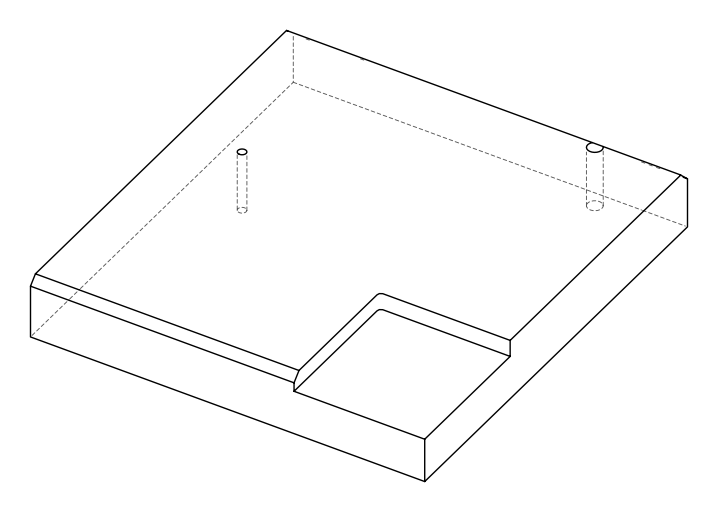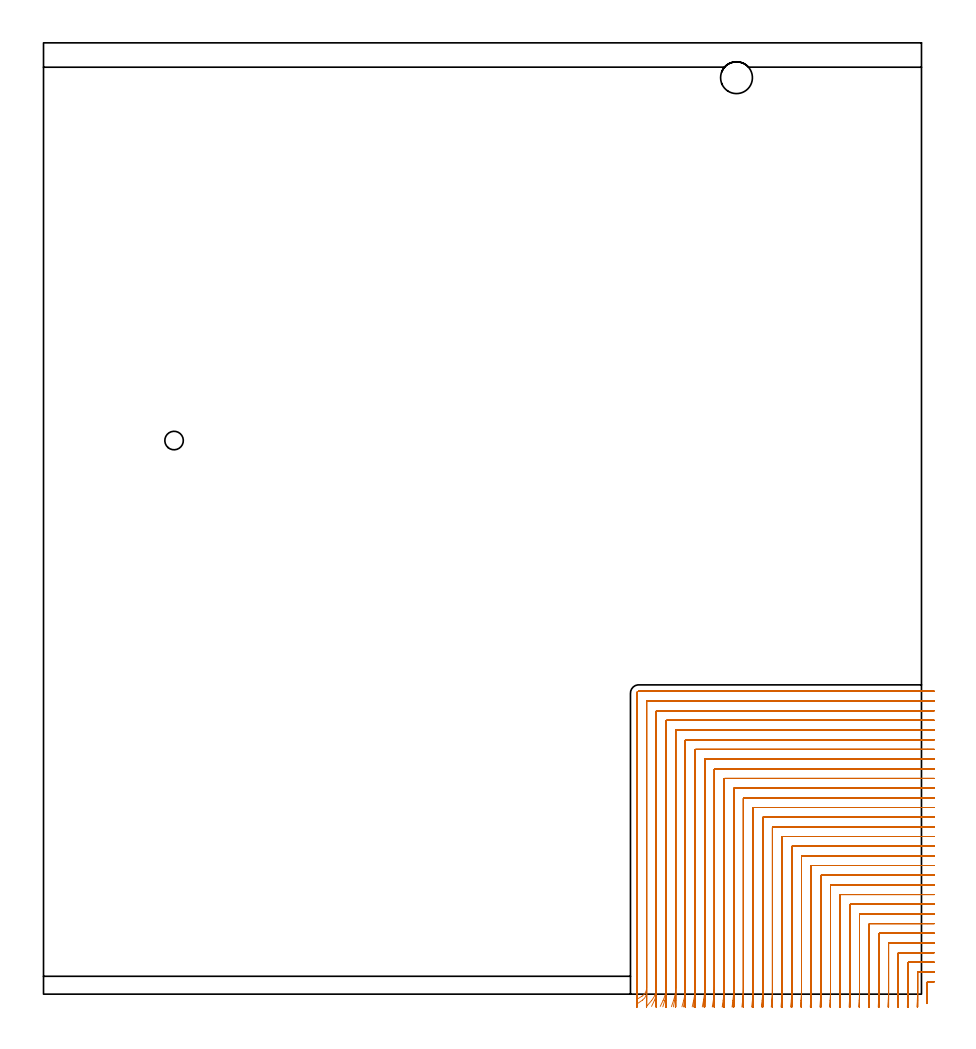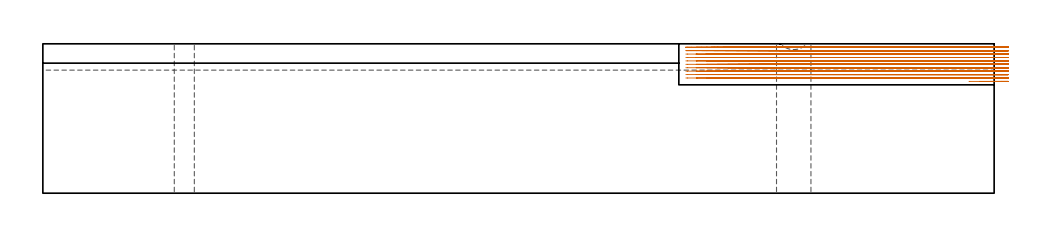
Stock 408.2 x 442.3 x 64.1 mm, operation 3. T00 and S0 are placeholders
(PLAN: 8 operations, 5 tool changes, 142.5 min)
(1 AREA_MILL | FG_CHAMFER_SURFACE | UGT0205_001 | 6.78 min | 9578 mm3)
(2 AREA_MILL_1 | FG_CHAMFER_SURFACE_1 | UGT0205_001 | 13.37 min | 26065 mm3)
(3 MILL_CORNER_NOTCH_RECTANGULAR | CORNER_NOTCH_RECTANGULAR | UGT0201_014 | Follow Part, ap 1.5, ae 75% | 121.43 min | 342188 mm3)
(4 SPOT_DRILL | STEP1HOLE | NXT0321_9005460120000 | 0.03 min | 10 mm3)
(5 SPOT_DRILL_1 | STEP1HOLE_1 | NXT0321_9005460120000 | 0.03 min | 3 mm3)
(6 DRILL_THROUGH_HOLE_INTO_CENTER | STEP1HOLE | UGT0301_202 | 0.28 min | 3687 mm3)
(7 DRILL_THROUGH_HOLE_INTO_CENTER_1 | STEP1HOLE_1 | NXT0301_065 | 0.28 min | 4411 mm3)
(8 DRILL_TO_ENLARGE_THROUGH_HOLE | STEP1HOLE_1 | UGT0301_279 | 0.29 min | 6564 mm3)
(TOOL UGT0205_001 | Chamfer Mill 20 x 3 x 45 deg. | D20 FL50 Z2)
(TOOL UGT0201_014 | End mill 6 mm | D6 FL24 Z4)
(TOOL NXT0321_9005460120000 | NC Spot Drill, 142deg, 12mm, Carbide, Uncoated | D12 PA142 FL30 Z2)
(TOOL UGT0301_202 | Twist Drill 8.6 mm | D8.6 PA118 FL80 Z2)
(TOOL NXT0301_065 | Carbide Drill 9.4mm [860.1-0940-075A1-MM 2214] | D9.4 PA140 FL98 Z2)
(TOOL UGT0301_279 | Twist Drill 14.8 mm | D14.8 PA118 FL114 Z2)
(OP 3 MILL_CORNER_NOTCH_RECTANGULAR, part 1 of 2)
G17 G21 G94 G90
T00 M6
G54
G17 G0 G90 X414.2 Y5.799 S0 M3
G43 Z74.1 H0
Z62.633
G94 G1 X411.2 Y5.8 F250.
G3 X410.9 Y5.508 R0.3 F500.
G1 Y2.89
G2 X410.83 Y-1.442 R135.
G1 X410.734 Y-4.441 F250.
G0 Z74.1
X414.2 Y10.3
Z62.633
G1 X411.2
X406.692 F500.
G3 X406.4 Y10.008 R0.3
G1 Y2.89
G2 X406.267 Y-3. R130.5
G1 X406.132 Y-5.997 F250.
G0 Z74.1
X414.2 Y14.8
Z62.633
G1 X411.2
X402.192 F500.
G3 X401.9 Y14.508 R0.3
G1 Y2.89
G2 X401.762 Y-3. R126.
G1 X401.622 Y-5.997 F250.
G0 Z74.1
X414.2 Y19.3
Z62.633
G1 X411.2
X397.693 F500.
G3 X397.4 Y19.007 R0.3
G1 Y2.89
G2 X397.257 Y-3. R121.5
G1 X397.112 Y-5.996 F250.
G0 Z74.1
X414.2 Y23.8
Z62.633
G1 X411.2
X393.193 F500.
G3 X392.9 Y23.507 R0.3
G1 Y2.89
G2 X392.752 Y-3. R117.
G1 X392.601 Y-5.996 F250.
G0 Z74.1
X414.2 Y28.3
Z62.633
G1 X411.2
X388.693 F500.
G3 X388.4 Y28.007 R0.3
G1 Y2.89
G2 X388.246 Y-3. R112.5
G1 X388.089 Y-5.996 F250.
G0 Z74.1
X414.2 Y32.8
Z62.633
G1 X411.2
X384.193 F500.
G3 X383.9 Y32.507 R0.3
G1 Y2.89
G2 X383.739 Y-3. R108.
G1 X383.576 Y-5.996 F250.
G0 Z74.1
X414.2 Y37.3
Z62.633
G1 X411.2
X379.693 F500.
G3 X379.4 Y37.007 R0.3
G1 Y2.89
G2 X379.232 Y-3. R103.5
G1 X379.062 Y-5.995 F250.
G0 Z74.1
X414.2 Y41.8
Z62.633
G1 X411.2
X375.194 F500.
G3 X374.9 Y41.506 R0.3
G1 Y2.89
G2 X374.725 Y-3. R99.
G1 X374.546 Y-5.995 F250.
G0 Z74.1
X414.2 Y46.3
Z62.633
G1 X411.2
X370.694 F500.
G3 X370.4 Y46.006 R0.3
G1 Y2.89
G2 X370.216 Y-3. R94.5
G1 X370.029 Y-5.994 F250.
G0 Z74.1
X414.2 Y50.8
Z62.633
G1 X411.2
X366.194 F500.
G3 X365.9 Y50.506 R0.3
G1 Y2.89
G2 X365.707 Y-3. R90.
G1 X365.511 Y-5.994 F250.
G0 Z74.1
X414.2 Y55.3
Z62.633
G1 X411.2
X361.694 F500.
G3 X361.4 Y55.006 R0.3
G1 Y2.89
G2 X361.197 Y-3. R85.5
G1 X360.99 Y-5.993 F250.
G0 Z74.1
X414.2 Y59.8
Z62.633
G1 X411.2
X357.194 F500.
G3 X356.9 Y59.506 R0.3
G1 Y2.89
G2 X356.686 Y-3. R81.
G1 X356.467 Y-5.992 F250.
G0 Z74.1
X414.2 Y64.3
Z62.633
G1 X411.2
X352.695 F500.
G3 X352.4 Y64.006 R0.3
G1 Y2.89
G2 X352.173 Y-3. R76.5
G1 X351.942 Y-5.991 F250.
G0 Z74.1
X414.2 Y68.8
Z62.633
G1 X411.2
X348.195 F500.
G3 X347.9 Y68.505 R0.3
G1 Y2.89
G2 X347.659 Y-3. R72.
G1 X347.413 Y-5.99 F250.
G0 Z74.1
X414.2 Y73.3
Z62.633
G1 X411.2
X343.695 F500.
G3 X343.4 Y73.005 R0.3
G1 Y2.89
G2 X343.143 Y-3. R67.5
G1 X342.881 Y-5.989 F250.
G0 Z74.1
X414.2 Y77.8
Z62.633
G1 X411.2
X339.195 F500.
G3 X338.9 Y77.505 R0.3
G1 Y2.89
G2 X338.624 Y-3. R63.
G1 X338.344 Y-5.987 F250.
G0 Z74.1
X414.2 Y82.3
Z62.633
G1 X411.2
X334.695 F500.
G3 X334.4 Y82.005 R0.3
G1 Y2.89
G2 X334.103 Y-3. R58.5
G1 X333.801 Y-5.985 F250.
G0 Z74.1
X414.2 Y86.8
Z62.633
G1 X411.2
X330.195 F500.
G3 X329.9 Y86.505 R0.3
G1 Y2.89
G2 X329.578 Y-3. R54.
G1 X329.251 Y-5.982 F250.
G0 Z74.1
X414.2 Y91.3
Z62.633
G1 X411.2
X325.696 F500.
G3 X325.4 Y91.004 R0.3
G1 Y2.89
G2 X325.048 Y-3. R49.5
G1 X324.691 Y-5.979 F250.
G0 Z74.1
X414.2 Y95.8
Z62.633
G1 X411.2
X321.196 F500.
G3 X320.9 Y95.504 R0.3
G1 Y2.89
G2 X320.513 Y-3. R45.
G1 X320.12 Y-5.974 F250.
G0 Z74.1
X414.2 Y100.3
Z62.633
G1 X411.2
X316.696 F500.
G3 X316.4 Y100.004 R0.3
G1 Y2.89
G2 X315.969 Y-3. R40.5
G1 X315.533 Y-5.968 F250.
G0 Z74.1
X414.2 Y104.8
Z62.633
G1 X411.2
X312.196 F500.
G3 X311.9 Y104.504 R0.3
G1 Y2.89
G2 X311.415 Y-3. R36.
G1 X310.924 Y-5.96 F250.
G0 Z74.1
X414.2 Y109.3
Z62.633
G1 X411.2
X307.696 F500.
G3 X307.4 Y109.004 R0.3
G1 Y2.89
G2 X306.844 Y-3. R31.5
G1 X306.283 Y-5.947 F250.
G0 Z74.1
X414.2 Y113.8
Z62.633
G1 X411.2
X303.196 F500.
G3 X302.9 Y113.504 R0.3
G1 Y2.89
G2 X302.25 Y-3. R27.
G1 X301.595 Y-5.928 F250.
G0 Z74.1
X414.2 Y118.3
Z62.633
G1 X411.2
X298.697 F500.
G3 X298.4 Y118.003 R0.3
G1 Y2.89
G2 X297.615 Y-3. R22.5
G1 X296.83 Y-5.895 F250.
G0 Z74.1
X414.2 Y122.8
Z62.633
G1 X411.2
X294.197 F500.
G3 X293.9 Y122.503 R0.3
G1 Y2.89
G2 X292.909 Y-3. R18.
G1 X291.927 Y-5.835 F250.
G0 Z74.1
X414.2 Y127.3
Z62.633
G1 X411.2
X289.697 F500.
G3 X289.4 Y127.003 R0.3
G1 Y2.89
G2 X288.047 Y-3. R13.5
G1 X286.738 Y-5.699 F250.
G0 Z74.1
X414.2 Y131.8
Z62.633
G1 X411.2
X285.197 F500.
G3 X284.9 Y131.503 R0.3
G1 Y2.89
G2 X282.705 Y-3. R9.
G1 X280.742 Y-5.268 F250.
G0 Z74.1
X414.2 Y136.3
Z62.633
G1 X411.2
X280.697 F500.
G3 X280.4 Y136.003 R0.3
G1 Y2.89
G2 X278.262 Y-0.94 R4.5
G1 X275.709 Y-2.515 F250.
G0 Z74.1
X414.2 Y140.8
Z62.633
G1 X411.2
X276.7 F500.
G3 X275.9 Y140. R0.8
G1 Y2.89
Y-0.11 F250.
G0 Z74.1
X414.2 Y5.799
Z61.167
G1 X411.2 Y5.8
G3 X410.9 Y5.508 R0.3 F500.
G1 Y0.912
G2 X410.881 Y-1.346 R135.
G1 X410.831 Y-4.346 F250.
G0 Z74.1
X414.2 Y10.3
Z61.167
G1 X411.2
X406.692 F500.
G3 X406.4 Y10.008 R0.3
G1 Y0.912
G2 X406.341 Y-3. R130.5
G1 X406.251 Y-5.999 F250.
G0 Z74.1
X414.2 Y14.8
Z61.167
G1 X411.2
X402.192 F500.
G3 X401.9 Y14.508 R0.3
G1 Y0.912
G2 X401.839 Y-3. R126.
G1 X401.746 Y-5.999 F250.
G0 Z74.1
X414.2 Y19.3
Z61.167
G1 X411.2
X397.693 F500.
G3 X397.4 Y19.007 R0.3
G1 Y0.912
G2 X397.337 Y-3. R121.5
G1 X397.24 Y-5.998 F250.
G0 Z74.1
X414.2 Y23.8
Z61.167
G1 X411.2
X393.193 F500.
G3 X392.9 Y23.507 R0.3
G1 Y0.912
G2 X392.835 Y-3. R117.
G1 X392.734 Y-5.998 F250.
G0 Z74.1
X414.2 Y28.3
Z61.167
G1 X411.2
X388.693 F500.
G3 X388.4 Y28.007 R0.3
G1 Y0.912
G2 X388.332 Y-3. R112.5
G1 X388.228 Y-5.998 F250.
G0 Z74.1
X414.2 Y32.8
Z61.167
G1 X411.2
X384.193 F500.
G3 X383.9 Y32.507 R0.3
G1 Y0.912
G2 X383.829 Y-3. R108.
G1 X383.72 Y-5.998 F250.
G0 Z74.1
X414.2 Y37.3
Z61.167
G1 X411.2
X379.693 F500.
G3 X379.4 Y37.007 R0.3
G1 Y0.912
G2 X379.326 Y-3. R103.5
G1 X379.213 Y-5.998 F250.
G0 Z74.1
X414.2 Y41.8
Z61.167
G1 X411.2
X375.193 F500.
G3 X374.9 Y41.507 R0.3
G1 Y0.912
G2 X374.823 Y-3. R99.
G1 X374.704 Y-5.998 F250.
G0 Z74.1
X414.2 Y46.3
Z61.167
G1 X411.2
X370.694 F500.
G3 X370.4 Y46.006 R0.3
G1 Y0.912
G2 X370.319 Y-3. R94.5
G1 X370.195 Y-5.997 F250.
G0 Z74.1
X414.2 Y50.8
Z61.167
G1 X411.2
X366.194 F500.
G3 X365.9 Y50.506 R0.3
G1 Y0.912
G2 X365.815 Y-3. R90.
G1 X365.685 Y-5.997 F250.
G0 Z74.1
X414.2 Y55.3
Z61.167
G1 X411.2
X361.694 F500.
G3 X361.4 Y55.006 R0.3
G1 Y0.912
G2 X361.31 Y-3. R85.5
G1 X361.173 Y-5.997 F250.
G0 Z74.1
X414.2 Y59.8
Z61.167
G1 X411.2
X357.194 F500.
G3 X356.9 Y59.506 R0.3
G1 Y0.912
G2 X356.805 Y-3. R81.
G1 X356.661 Y-5.996 F250.
G0 Z74.1
X414.2 Y64.3
Z61.167
G1 X411.2
X352.694 F500.
G3 X352.4 Y64.006 R0.3
G1 Y0.912
G2 X352.3 Y-3. R76.5
G1 X352.146 Y-5.996 F250.
G0 Z74.1
X414.2 Y68.8
Z61.167
G1 X411.2
X348.195 F500.
G3 X347.9 Y68.505 R0.3
G1 Y0.912
G2 X347.794 Y-3. R72.
G1 X347.631 Y-5.996 F250.
G0 Z74.1
X414.2 Y73.3
Z61.167
G1 X411.2
X343.695 F500.
G3 X343.4 Y73.005 R0.3
G1 Y0.912
G2 X343.287 Y-3. R67.5
G1 X343.113 Y-5.995 F250.
G0 Z74.1
X414.2 Y77.8
Z61.167
G1 X411.2
X339.195 F500.
G3 X338.9 Y77.505 R0.3
G1 Y0.912
G2 X338.778 Y-3. R63.
G1 X338.592 Y-5.994 F250.
G0 Z74.1
X414.2 Y82.3
Z61.167
G1 X411.2
X334.695 F500.
G3 X334.4 Y82.005 R0.3
G1 Y0.912
G2 X334.269 Y-3. R58.5
G1 X334.068 Y-5.993 F250.
G0 Z74.1
X414.2 Y86.8
Z61.167
G1 X411.2
X330.195 F500.
G3 X329.9 Y86.505 R0.3
G1 Y0.912
G2 X329.758 Y-3. R54.
G1 X329.541 Y-5.992 F250.
G0 Z74.1
X414.2 Y91.3
Z61.167
G1 X411.2
X325.696 F500.
G3 X325.4 Y91.004 R0.3
G1 Y0.912
G2 X325.245 Y-3. R49.5
G1 X325.008 Y-5.991 F250.
G0 Z74.1
X414.2 Y95.8
Z61.167
G1 X411.2
X321.196 F500.
G3 X320.9 Y95.504 R0.3
G1 Y0.912
G2 X320.73 Y-3. R45.
G1 X320.469 Y-5.989 F250.
G0 Z74.1
X414.2 Y100.3
Z61.167
G1 X411.2
X316.696 F500.
G3 X316.4 Y100.004 R0.3
G1 Y0.912
G2 X316.211 Y-3. R40.5
G1 X315.921 Y-5.986 F250.
G0 Z74.1
X414.2 Y104.8
Z61.167
G1 X411.2
X312.196 F500.
G3 X311.9 Y104.504 R0.3
G1 Y0.912
G2 X311.687 Y-3. R36.
G1 X311.361 Y-5.982 F250.
G0 Z74.1
X414.2 Y109.3
Z61.167
G1 X411.2
X307.696 F500.
G3 X307.4 Y109.004 R0.3
G1 Y0.912
G2 X307.156 Y-3. R31.5
G1 X306.784 Y-5.977 F250.
G0 Z74.1
X414.2 Y113.8
Z61.167
G1 X411.2
X303.196 F500.
G3 X302.9 Y113.504 R0.3
G1 Y0.912
G2 X302.615 Y-3. R27.
G1 X302.18 Y-5.968 F250.
G0 Z74.1
X414.2 Y118.3
Z61.167
G1 X411.2
X298.697 F500.
G3 X298.4 Y118.003 R0.3
G1 Y0.912
G2 X298.057 Y-3. R22.5
G1 X297.536 Y-5.954 F250.
G0 Z74.1
X414.2 Y122.8
Z61.167
G1 X411.2
X294.197 F500.
G3 X293.9 Y122.503 R0.3
G1 Y0.912
G2 X293.47 Y-3. R18.
G1 X292.818 Y-5.928 F250.
G0 Z74.1
X414.2 Y127.3
Z61.167
G1 X411.2
X289.697 F500.
G3 X289.4 Y127.003 R0.3
G1 Y0.912
G2 X288.821 Y-3. R13.5
G1 X287.951 Y-5.871 F250.
G0 Z74.1
X414.2 Y131.8
Z61.167
G1 X411.2
X285.197 F500.
G3 X284.9 Y131.503 R0.3
G1 Y0.912
G2 X284.005 Y-3. R9.
G1 X282.701 Y-5.702 F250.
G0 Z74.1
X414.2 Y136.3
Z61.167
G1 X411.2
X280.697 F500.
G3 X280.4 Y136.003 R0.3
G1 Y0.912
G2 X278.473 Y-2.78 R4.5
G1 X276.011 Y-4.495 F250.
G0 Z74.1
X414.2 Y140.8
Z61.167
G1 X411.2
X276.7 F500.
G3 X275.9 Y140. R0.8
G1 Y0.912
Y-2.088 F250.
G0 Z74.1
X414.2 Y5.799
Z59.7
G1 X411.2 Y5.8
G3 X410.9 Y5.508 R0.3 F500.
G1 Y-1.308
Y-4.308 F250.
G0 Z74.1
X414.2 Y10.3
Z59.7
G1 X411.2
X406.692 F500.
G3 X406.4 Y10.008 R0.3
G1 Y-2.065
G2 X406.397 Y-3. R130.5
G1 X406.375 Y-6. F250.
G0 Z74.1
X414.2 Y14.8
Z59.7
G1 X411.2
X402.192 F500.
G3 X401.9 Y14.508 R0.3
G1 Y-2.065
G2 X401.897 Y-3. R126.
G1 X401.874 Y-6. F250.
G0 Z74.1
X414.2 Y19.3
Z59.7
G1 X411.2
X397.693 F500.
G3 X397.4 Y19.007 R0.3
G1 Y-2.065
G2 X397.396 Y-3. R121.5
G1 X397.373 Y-6. F250.
G0 Z74.1
X414.2 Y23.8
Z59.7
G1 X411.2
X393.193 F500.
G3 X392.9 Y23.507 R0.3
G1 Y-2.065
G2 X392.896 Y-3. R117.
G1 X392.872 Y-6. F250.
G0 Z74.1
X414.2 Y28.3
Z59.7
G1 X411.2
X388.693 F500.
G3 X388.4 Y28.007 R0.3
G1 Y-2.065
G2 X388.396 Y-3. R112.5
G1 X388.371 Y-6. F250.
G0 Z74.1
X414.2 Y32.8
Z59.7
G1 X411.2
X384.193 F500.
G3 X383.9 Y32.507 R0.3
G1 Y-2.065
G2 X383.896 Y-3. R108.
G1 X383.87 Y-6. F250.
G0 Z74.1
X414.2 Y37.3
Z59.7
G1 X411.2
X379.693 F500.
G3 X379.4 Y37.007 R0.3
G1 Y-2.065
G2 X379.396 Y-3. R103.5
G1 X379.369 Y-6. F250.
G0 Z74.1
X414.2 Y41.8
Z59.7
G1 X411.2
X375.193 F500.
G3 X374.9 Y41.507 R0.3
G1 Y-2.065
G2 X374.896 Y-3. R99.
G1 X374.867 Y-6. F250.
G0 Z74.1
X414.2 Y46.3
Z59.7
G1 X411.2
X370.694 F500.
G3 X370.4 Y46.006 R0.3
G1 Y-2.065
G2 X370.395 Y-3. R94.5
G1 X370.366 Y-6. F250.
G0 Z74.1
X414.2 Y50.8
Z59.7
G1 X411.2
X366.194 F500.
G3 X365.9 Y50.506 R0.3
G1 Y-2.065
G2 X365.895 Y-3. R90.
G1 X365.864 Y-6. F250.
G0 Z74.1
X414.2 Y55.3
Z59.7
G1 X411.2
X361.694 F500.
G3 X361.4 Y55.006 R0.3
G1 Y-2.065
G2 X361.395 Y-3. R85.5
G1 X361.362 Y-6. F250.
G0 Z74.1
X414.2 Y59.8
Z59.7
G1 X411.2
X357.194 F500.
G3 X356.9 Y59.506 R0.3
G1 Y-2.065
G2 X356.895 Y-3. R81.
G1 X356.86 Y-6. F250.
G0 Z74.1
X414.2 Y64.3
Z59.7
G1 X411.2
X352.694 F500.
G3 X352.4 Y64.006 R0.3
G1 Y-2.065
G2 X352.394 Y-3. R76.5
G1 X352.358 Y-6. F250.
G0 Z74.1
X414.2 Y68.8
Z59.7
G1 X411.2
X348.195 F500.
G3 X347.9 Y68.505 R0.3
G1 Y-2.065
G2 X347.894 Y-3. R72.
G1 X347.855 Y-6. F250.
G0 Z74.1
X414.2 Y73.3
Z59.7
G1 X411.2
X343.695 F500.
G3 X343.4 Y73.005 R0.3
G1 Y-2.065
G2 X343.394 Y-3. R67.5
G1 X343.352 Y-6. F250.
G0 Z74.1
X414.2 Y77.8
Z59.7
G1 X411.2
X339.195 F500.
G3 X338.9 Y77.505 R0.3
G1 Y-2.065
G2 X338.893 Y-3. R63.
G1 X338.849 Y-6. F250.
G0 Z74.1
X414.2 Y82.3
Z59.7
G1 X411.2
X334.695 F500.
G3 X334.4 Y82.005 R0.3
G1 Y-2.065
G2 X334.393 Y-3. R58.5
G1 X334.345 Y-6. F250.
G0 Z74.1
X414.2 Y86.8
Z59.7
G1 X411.2
X330.195 F500.
G3 X329.9 Y86.505 R0.3
G1 Y-2.065
G2 X329.892 Y-3. R54.
G1 X329.84 Y-6. F250.
G0 Z74.1
X414.2 Y91.3
Z59.7
G1 X411.2
X325.696 F500.
G3 X325.4 Y91.004 R0.3
G1 Y-2.065
G2 X325.391 Y-3. R49.5
G1 X325.334 Y-5.999 F250.
G0 Z74.1
X414.2 Y95.8
Z59.7
G1 X411.2
X321.196 F500.
G3 X320.9 Y95.504 R0.3
G1 Y-2.065
G2 X320.89 Y-3. R45.
G1 X320.828 Y-5.999 F250.
G0 Z74.1
X414.2 Y100.3
Z59.7
G1 X411.2
X316.696 F500.
G3 X316.4 Y100.004 R0.3
G1 Y-2.065
G2 X316.389 Y-3. R40.5
G1 X316.32 Y-5.999 F250.
G0 Z74.1
X414.2 Y104.8
Z59.7
G1 X411.2
X312.196 F500.
G3 X311.9 Y104.504 R0.3
G1 Y-2.065
G2 X311.888 Y-3. R36.
G1 X311.81 Y-5.999 F250.
G0 Z74.1
X414.2 Y109.3
Z59.7
G1 X411.2
X307.696 F500.
G3 X307.4 Y109.004 R0.3
G1 Y-2.065
G2 X307.386 Y-3. R31.5
G1 X307.297 Y-5.999 F250.
G0 Z74.1
X414.2 Y113.8
Z59.7
G1 X411.2
X303.196 F500.
G3 X302.9 Y113.504 R0.3
G1 Y-2.065
G2 X302.884 Y-3. R27.
G1 X302.78 Y-5.998 F250.
G0 Z74.1
X414.2 Y118.3
Z59.7
G1 X411.2
X298.697 F500.
G3 X298.4 Y118.003 R0.3
G1 Y-2.065
G2 X298.381 Y-3. R22.5
G1 X298.256 Y-5.997 F250.
G0 Z74.1
X414.2 Y122.8
Z59.7
G1 X411.2
X294.197 F500.
G3 X293.9 Y122.503 R0.3
G1 Y-2.065
G2 X293.876 Y-3. R18.
G1 X293.72 Y-5.996 F250.
G0 Z74.1
X414.2 Y127.3
Z59.7
G1 X411.2
X289.697 F500.
G3 X289.4 Y127.003 R0.3
G1 Y-2.065
G2 X289.368 Y-3. R13.5
G1 X289.16 Y-5.993 F250.
G0 Z74.1
X414.2 Y131.8
Z59.7
G1 X411.2
X285.197 F500.
G3 X284.9 Y131.503 R0.3
G1 Y-2.065
G2 X284.851 Y-3. R9.
G1 X284.539 Y-5.984 F250.
G0 Z74.1
X414.2 Y136.3
Z59.7
G1 X411.2
X280.697 F500.
G3 X280.4 Y136.003 R0.3
G1 Y-2.065
G2 X280.302 Y-3. R4.5
G1 Y-6. F250.
G0 Z74.1
X414.2 Y140.8
Z59.7
G1 X411.2
X276.7 F500.
G3 X275.9 Y140. R0.8
G1 Y-2.065
Y-5.065 F250.
G0 Z74.1
X414.2 Y5.799
Z58.233
G1 X411.2 Y5.8
G3 X410.9 Y5.508 R0.3 F500.
G1 Y-1.308
Y-4.308 F250.
G0 Z74.1
X414.2 Y10.3
Z58.233
G1 X411.2
X406.692 F500.
G3 X406.4 Y10.008 R0.3
G1 Y-2.926
Y-3.
X406.398 Y-6. F250.
G0 Z74.1
X414.2 Y14.8
Z58.233
G1 X411.2
X402.192 F500.
G3 X401.9 Y14.508 R0.3
G1 Y-2.926
Y-3.
X401.898 Y-6. F250.
G0 Z74.1
X414.2 Y19.3
Z58.233
G1 X411.2
X397.692 F500.
G3 X397.4 Y19.008 R0.3
G1 Y-2.926
Y-3.
X397.398 Y-6. F250.
G0 Z74.1
X414.2 Y23.8
Z58.233
G1 X411.2
X393.193 F500.
G3 X392.9 Y23.507 R0.3
G1 Y-2.926
Y-3.
X392.898 Y-6. F250.
G0 Z74.1
X414.2 Y28.3
Z58.233
G1 X411.2
X388.693 F500.
G3 X388.4 Y28.007 R0.3
G1 Y-2.926
Y-3.
X388.398 Y-6. F250.
G0 Z74.1
X414.2 Y32.8
Z58.233
G1 X411.2
X384.193 F500.
G3 X383.9 Y32.507 R0.3
G1 Y-2.926
Y-3.
X383.898 Y-6. F250.
G0 Z74.1
X414.2 Y37.3
Z58.233
G1 X411.2
X379.693 F500.
G3 X379.4 Y37.007 R0.3
G1 Y-2.926
Y-3.
X379.398 Y-6. F250.
G0 Z74.1
X414.2 Y41.8
Z58.233
G1 X411.2
X375.193 F500.
G3 X374.9 Y41.507 R0.3
G1 Y-2.926
Y-3.
X374.898 Y-6. F250.
G0 Z74.1
X414.2 Y46.3
Z58.233
G1 X411.2
X370.694 F500.
G3 X370.4 Y46.006 R0.3
G1 Y-2.926
Y-3.
X370.398 Y-6. F250.
G0 Z74.1
X414.2 Y50.8
Z58.233
G1 X411.2
X366.194 F500.
G3 X365.9 Y50.506 R0.3
G1 Y-2.926
Y-3.
X365.898 Y-6. F250.
G0 Z74.1
X414.2 Y55.3
Z58.233
G1 X411.2
X361.694 F500.
G3 X361.4 Y55.006 R0.3
G1 Y-2.926
Y-3.
X361.397 Y-6. F250.
G0 Z74.1
X414.2 Y59.8
Z58.233
G1 X411.2
X357.194 F500.
G3 X356.9 Y59.506 R0.3
G1 Y-2.926
Y-3.
X356.897 Y-6. F250.
G0 Z74.1
X414.2 Y64.3
Z58.233
G1 X411.2
X352.694 F500.
G3 X352.4 Y64.006 R0.3
G1 Y-2.926
Y-3.
X352.397 Y-6. F250.
G0 Z74.1
X414.2 Y68.8
Z58.233
G1 X411.2
X348.195 F500.
G3 X347.9 Y68.505 R0.3
G1 Y-2.926
Y-3.
X347.897 Y-6. F250.
G0 Z74.1
X414.2 Y73.3
Z58.233
G1 X411.2
X343.695 F500.
G3 X343.4 Y73.005 R0.3
G1 Y-2.926
Y-3.
X343.397 Y-6. F250.
G0 Z74.1
X414.2 Y77.8
Z58.233
G1 X411.2
X339.195 F500.
G3 X338.9 Y77.505 R0.3
G1 Y-2.926
Y-3.
X338.896 Y-6. F250.
G0 Z74.1
X414.2 Y82.3
Z58.233
G1 X411.2
X334.695 F500.
G3 X334.4 Y82.005 R0.3
G1 Y-2.926
Y-3.
X334.396 Y-6. F250.
G0 Z74.1
X414.2 Y86.8
Z58.233
G1 X411.2
X330.195 F500.
G3 X329.9 Y86.505 R0.3
G1 Y-2.926
Y-3.
X329.896 Y-6. F250.
G0 Z74.1
X414.2 Y91.3
Z58.233
G1 X411.2
X325.696 F500.
G3 X325.4 Y91.004 R0.3
G1 Y-2.926
Y-3.
X325.395 Y-6. F250.
G0 Z74.1
X414.2 Y95.8
Z58.233
G1 X411.2
X321.196 F500.
G3 X320.9 Y95.504 R0.3
G1 Y-2.926
Y-3.
X320.895 Y-6. F250.
G0 Z74.1
X414.2 Y100.3
Z58.233
G1 X411.2
X316.696 F500.
G3 X316.4 Y100.004 R0.3
G1 Y-2.926
Y-3.
X316.394 Y-6. F250.
G0 Z74.1
X414.2 Y104.8
Z58.233
G1 X411.2
X312.196 F500.
G3 X311.9 Y104.504 R0.3
G1 Y-2.926
Y-3.
X311.894 Y-6. F250.
G0 Z74.1
X414.2 Y109.3
Z58.233
G1 X411.2
X307.696 F500.
G3 X307.4 Y109.004 R0.3
G1 Y-2.926
Y-3.
X307.393 Y-6. F250.
G0 Z74.1
X414.2 Y113.8
Z58.233
G1 X411.2
X303.196 F500.
G3 X302.9 Y113.504 R0.3
G1 Y-2.926
Y-3.
X302.892 Y-6. F250.
G0 Z74.1
X414.2 Y118.3
Z58.233
G1 X411.2
X298.697 F500.
G3 X298.4 Y118.003 R0.3
G1 Y-2.926
Y-3.
X298.39 Y-6. F250.
G0 Z74.1
X414.2 Y122.8
Z58.233
G1 X411.2
X294.197 F500.
G3 X293.9 Y122.503 R0.3
G1 Y-2.926
Y-3.
X293.888 Y-6. F250.
G0 Z74.1
X414.2 Y127.3
Z58.233
G1 X411.2
X289.697 F500.
G3 X289.4 Y127.003 R0.3
G1 Y-2.926
Y-3.
X289.383 Y-6. F250.
G0 Z74.1
X414.2 Y131.8
Z58.233
G1 X411.2
X285.197 F500.
G3 X284.9 Y131.503 R0.3
G1 Y-2.926
Y-3.
X284.875 Y-6. F250.
G0 Z74.1
X414.2 Y136.3
Z58.233
G1 X411.2
X280.697 F500.
G3 X280.4 Y136.003 R0.3
G1 Y-2.926
X280.399 Y-3.
X280.35 Y-6. F250.
G0 Z74.1
X414.2 Y140.8
Z58.233
G1 X411.2
X276.7 F500.
G3 X275.9 Y140. R0.8
G1 Y-2.926
Y-5.926 F250.
G0 Z74.1
X414.2 Y5.799
Z56.767
G1 X411.2 Y5.8
G3 X410.9 Y5.508 R0.3 F500.
G1 Y-1.308
Y-4.308 F250.
G0 Z74.1
X414.2 Y10.3
Z56.767
G1 X411.2
X406.692 F500.
G3 X406.4 Y10.008 R0.3
G1 Y-3.
Y-6. F250.
G0 Z74.1
X414.2 Y14.8
Z56.767
G1 X411.2
X402.192 F500.
G3 X401.9 Y14.508 R0.3
G1 Y-3.
Y-6. F250.
G0 Z74.1
X414.2 Y19.3
Z56.767
G1 X411.2
X397.692 F500.
G3 X397.4 Y19.008 R0.3
G1 Y-3.
Y-6. F250.
G0 Z74.1
X414.2 Y23.8
Z56.767
G1 X411.2
X393.193 F500.
G3 X392.9 Y23.507 R0.3
G1 Y-3.
Y-6. F250.
G0 Z74.1
X414.2 Y28.3
Z56.767
G1 X411.2
X388.693 F500.
G3 X388.4 Y28.007 R0.3
G1 Y-3.
Y-6. F250.
G0 Z74.1
X414.2 Y32.8
Z56.767
G1 X411.2
X384.193 F500.
G3 X383.9 Y32.507 R0.3
G1 Y-3.
Y-6. F250.
G0 Z74.1
X414.2 Y37.3
Z56.767
G1 X411.2
X379.693 F500.
G3 X379.4 Y37.007 R0.3
G1 Y-3.
Y-6. F250.
G0 Z74.1
X414.2 Y41.8
Z56.767
G1 X411.2
X375.193 F500.
G3 X374.9 Y41.507 R0.3
G1 Y-3.
Y-6. F250.
G0 Z74.1
X414.2 Y46.3
Z56.767
G1 X411.2
X370.694 F500.
G3 X370.4 Y46.006 R0.3
G1 Y-3.
Y-6. F250.
G0 Z74.1
X414.2 Y50.8
Z56.767
G1 X411.2
X366.194 F500.
G3 X365.9 Y50.506 R0.3
G1 Y-3.
Y-6. F250.
G0 Z74.1
X414.2 Y55.3
Z56.767
G1 X411.2
X361.694 F500.
G3 X361.4 Y55.006 R0.3
G1 Y-3.
Y-6. F250.
G0 Z74.1
X414.2 Y59.8
Z56.767
G1 X411.2
X357.194 F500.
G3 X356.9 Y59.506 R0.3
G1 Y-3.
Y-6. F250.
G0 Z74.1
X414.2 Y64.3
Z56.767
G1 X411.2
X352.694 F500.
G3 X352.4 Y64.006 R0.3
G1 Y-3.
Y-6. F250.
G0 Z74.1
X414.2 Y68.8
Z56.767
G1 X411.2
X348.195 F500.
G3 X347.9 Y68.505 R0.3
G1 Y-3.
Y-6. F250.
G0 Z74.1
X414.2 Y73.3
Z56.767
G1 X411.2
X343.695 F500.
G3 X343.4 Y73.005 R0.3
G1 Y-3.
Y-6. F250.
G0 Z74.1
X414.2 Y77.8
Z56.767
G1 X411.2
X339.195 F500.
G3 X338.9 Y77.505 R0.3
G1 Y-3.
Y-6. F250.
G0 Z74.1
X414.2 Y82.3
Z56.767
G1 X411.2
X334.695 F500.
G3 X334.4 Y82.005 R0.3
G1 Y-3.
Y-6. F250.
G0 Z74.1
X414.2 Y86.8
Z56.767
G1 X411.2
X330.195 F500.
G3 X329.9 Y86.505 R0.3
G1 Y-3.
Y-6. F250.
G0 Z74.1
X414.2 Y91.3
Z56.767
G1 X411.2
X325.696 F500.
G3 X325.4 Y91.004 R0.3
G1 Y-3.
Y-6. F250.
G0 Z74.1
X414.2 Y95.8
Z56.767
G1 X411.2
X321.196 F500.
G3 X320.9 Y95.504 R0.3
G1 Y-3.
Y-6. F250.
G0 Z74.1
X414.2 Y100.3
Z56.767
G1 X411.2
X316.696 F500.
G3 X316.4 Y100.004 R0.3
G1 Y-3.
Y-6. F250.
G0 Z74.1
X414.2 Y104.8
Z56.767
G1 X411.2
X312.196 F500.
G3 X311.9 Y104.504 R0.3
G1 Y-3.
Y-6. F250.
G0 Z74.1
X414.2 Y109.3
Z56.767
G1 X411.2
X307.696 F500.
G3 X307.4 Y109.004 R0.3
G1 Y-3.
Y-6. F250.
G0 Z74.1
X414.2 Y113.8
Z56.767
G1 X411.2
X303.196 F500.
G3 X302.9 Y113.504 R0.3
G1 Y-3.
Y-6. F250.
G0 Z74.1
X414.2 Y118.3
Z56.767
G1 X411.2
X298.697 F500.
G3 X298.4 Y118.003 R0.3
G1 Y-3.
Y-6. F250.
G0 Z74.1
X414.2 Y122.8
Z56.767
G1 X411.2
X294.197 F500.
G3 X293.9 Y122.503 R0.3
G1 Y-3.
Y-6. F250.
G0 Z74.1
X414.2 Y127.3
Z56.767
G1 X411.2
X289.697 F500.
G3 X289.4 Y127.003 R0.3
G1 Y-3.
Y-6. F250.
G0 Z74.1
X414.2 Y131.8
Z56.767
G1 X411.2
X285.197 F500.
G3 X284.9 Y131.503 R0.3
G1 Y-3.
Y-6. F250.
G0 Z74.1
X414.2 Y136.3
Z56.767
G1 X411.2
X280.697 F500.
G3 X280.4 Y136.003 R0.3
G1 Y-3.
Y-6. F250.
G0 Z74.1
X414.2 Y140.8
Z56.767
G1 X411.2
X276.7 F500.
G3 X275.9 Y140. R0.8
G1 Y-3.
Y-6. F250.
G0 Z74.1
X414.2 Y5.799
Z55.3
G1 X411.2 Y5.8
G3 X410.9 Y5.508 R0.3 F500.
G1 Y-1.308
Y-4.308 F250.
G0 Z74.1
X414.2 Y10.3
Z55.3
G1 X411.2
X406.692 F500.
G3 X406.4 Y10.008 R0.3
G1 Y-3.
Y-6. F250.
G0 Z74.1
X414.2 Y14.8
Z55.3
G1 X411.2
X402.192 F500.
G3 X401.9 Y14.508 R0.3
G1 Y-3.
Y-6. F250.
G0 Z74.1
X414.2 Y19.3
Z55.3
G1 X411.2
X397.692 F500.
G3 X397.4 Y19.008 R0.3
G1 Y-3.
Y-6. F250.
G0 Z74.1
X414.2 Y23.8
Z55.3
G1 X411.2
X393.193 F500.
G3 X392.9 Y23.507 R0.3
G1 Y-3.
Y-6. F250.
G0 Z74.1
X414.2 Y28.3
Z55.3
G1 X411.2
X388.693 F500.
G3 X388.4 Y28.007 R0.3
G1 Y-3.
Y-6. F250.
G0 Z74.1
X414.2 Y32.8
Z55.3
G1 X411.2
X384.193 F500.
G3 X383.9 Y32.507 R0.3
G1 Y-3.
Y-6. F250.
G0 Z74.1
X414.2 Y37.3
Z55.3
G1 X411.2
X379.693 F500.
G3 X379.4 Y37.007 R0.3
G1 Y-3.
Y-6. F250.
G0 Z74.1
X414.2 Y41.8
Z55.3
G1 X411.2
X375.193 F500.
G3 X374.9 Y41.507 R0.3
G1 Y-3.
Y-6. F250.
G0 Z74.1
X414.2 Y46.3
Z55.3
G1 X411.2
X370.694 F500.
G3 X370.4 Y46.006 R0.3
G1 Y-3.
Y-6. F250.
G0 Z74.1
X414.2 Y50.8
Z55.3
G1 X411.2
X366.194 F500.
G3 X365.9 Y50.506 R0.3
G1 Y-3.
Y-6. F250.
G0 Z74.1
X414.2 Y55.3
Z55.3
G1 X411.2
X361.694 F500.
G3 X361.4 Y55.006 R0.3
G1 Y-3.
Y-6. F250.
G0 Z74.1
X414.2 Y59.8
Z55.3
G1 X411.2
X357.194 F500.
G3 X356.9 Y59.506 R0.3
G1 Y-3.
Y-6. F250.
G0 Z74.1
X414.2 Y64.3
Z55.3
G1 X411.2
X352.694 F500.
G3 X352.4 Y64.006 R0.3
G1 Y-3.
Y-6. F250.
G0 Z74.1
X414.2 Y68.8
Z55.3
G1 X411.2
X348.195 F500.
G3 X347.9 Y68.505 R0.3
G1 Y-3.
Y-6. F250.
G0 Z74.1
X414.2 Y73.3
Z55.3
G1 X411.2
X343.695 F500.
G3 X343.4 Y73.005 R0.3
G1 Y-3.
Y-6. F250.
G0 Z74.1
X414.2 Y77.8
Z55.3
G1 X411.2
X339.195 F500.
G3 X338.9 Y77.505 R0.3
G1 Y-3.
Y-6. F250.
G0 Z74.1
X414.2 Y82.3
Z55.3
G1 X411.2
X334.695 F500.
G3 X334.4 Y82.005 R0.3
G1 Y-3.
Y-6. F250.
G0 Z74.1
X414.2 Y86.8
Z55.3
G1 X411.2
X330.195 F500.
G3 X329.9 Y86.505 R0.3
G1 Y-3.
Y-6. F250.
G0 Z74.1
X414.2 Y91.3
Z55.3
G1 X411.2
X325.696 F500.
G3 X325.4 Y91.004 R0.3
G1 Y-3.
Y-6. F250.
G0 Z74.1
X414.2 Y95.8
Z55.3
G1 X411.2
X321.196 F500.
G3 X320.9 Y95.504 R0.3
G1 Y-3.
Y-6. F250.
G0 Z74.1
X414.2 Y100.3
Z55.3
G1 X411.2
X316.696 F500.
G3 X316.4 Y100.004 R0.3
G1 Y-3.
Y-6. F250.
G0 Z74.1
X414.2 Y104.8
Z55.3
G1 X411.2
X312.196 F500.
G3 X311.9 Y104.504 R0.3
G1 Y-3.
Y-6. F250.
G0 Z74.1
X414.2 Y109.3
Z55.3
G1 X411.2
X307.696 F500.
G3 X307.4 Y109.004 R0.3
G1 Y-3.
Y-6. F250.
G0 Z74.1
X414.2 Y113.8
Z55.3
G1 X411.2
X303.196 F500.
G3 X302.9 Y113.504 R0.3
G1 Y-3.
Y-6. F250.
G0 Z74.1
X414.2 Y118.3
Z55.3
G1 X411.2
X298.697 F500.
G3 X298.4 Y118.003 R0.3
G1 Y-3.
Y-6. F250.
G0 Z74.1
X414.2 Y122.8
Z55.3
G1 X411.2
X294.197 F500.
G3 X293.9 Y122.503 R0.3
G1 Y-3.
Y-6. F250.
G0 Z74.1
X414.2 Y127.3
Z55.3
G1 X411.2
X289.697 F500.
G3 X289.4 Y127.003 R0.3
G1 Y-3.
Y-6. F250.
G0 Z74.1
X414.2 Y131.8
Z55.3
G1 X411.2
X285.197 F500.
G3 X284.9 Y131.503 R0.3
G1 Y-3.
Y-6. F250.
G0 Z74.1
X414.2 Y136.3
Z55.3
G1 X411.2
X280.697 F500.
G3 X280.4 Y136.003 R0.3
G1 Y-3.
Y-6. F250.
G0 Z74.1
X414.2 Y140.8
Z55.3
G1 X411.2
X276.7 F500.
G3 X275.9 Y140. R0.8
G1 Y-3.
Y-6. F250.
G0 Z74.1
X414.2 Y5.799
Z53.833
G1 X411.2 Y5.8
G3 X410.9 Y5.508 R0.3 F500.
G1 Y-1.308
Y-4.308 F250.
G0 Z74.1
X414.2 Y10.3
Z53.833
G1 X411.2
X406.692 F500.
G3 X406.4 Y10.008 R0.3
G1 Y-3.
Y-6. F250.
G0 Z74.1
X414.2 Y14.8
Z53.833
G1 X411.2
X402.192 F500.
G3 X401.9 Y14.508 R0.3
G1 Y-3.
Y-6. F250.
G0 Z74.1
X414.2 Y19.3
Z53.833
G1 X411.2
X397.692 F500.
G3 X397.4 Y19.008 R0.3
G1 Y-3.
Y-6. F250.
G0 Z74.1
X414.2 Y23.8
Z53.833
G1 X411.2
X393.193 F500.
G3 X392.9 Y23.507 R0.3
G1 Y-3.
Y-6. F250.
G0 Z74.1
X414.2 Y28.3
Z53.833
G1 X411.2
X388.693 F500.
G3 X388.4 Y28.007 R0.3
G1 Y-3.
Y-6. F250.
G0 Z74.1
X414.2 Y32.8
Z53.833
G1 X411.2
X384.193 F500.
G3 X383.9 Y32.507 R0.3
G1 Y-3.
Y-6. F250.
G0 Z74.1
X414.2 Y37.3
Z53.833
G1 X411.2
X379.693 F500.
G3 X379.4 Y37.007 R0.3
G1 Y-3.
Y-6. F250.
G0 Z74.1
X414.2 Y41.8
Z53.833
G1 X411.2
X375.193 F500.
G3 X374.9 Y41.507 R0.3
G1 Y-3.
Y-6. F250.
G0 Z74.1
X414.2 Y46.3
Z53.833
G1 X411.2
X370.694 F500.
G3 X370.4 Y46.006 R0.3
G1 Y-3.
Y-6. F250.
G0 Z74.1
X414.2 Y50.8
Z53.833
G1 X411.2
X366.194 F500.
G3 X365.9 Y50.506 R0.3
G1 Y-3.
Y-6. F250.
G0 Z74.1
X414.2 Y55.3
Z53.833
G1 X411.2
X361.694 F500.
G3 X361.4 Y55.006 R0.3
G1 Y-3.
Y-6. F250.
G0 Z74.1
X414.2 Y59.8
Z53.833
G1 X411.2
X357.194 F500.
G3 X356.9 Y59.506 R0.3
G1 Y-3.
Y-6. F250.
G0 Z74.1
X414.2 Y64.3
Z53.833
G1 X411.2
X352.694 F500.
G3 X352.4 Y64.006 R0.3
G1 Y-3.
Y-6. F250.
G0 Z74.1
X414.2 Y68.8
Z53.833
G1 X411.2
X348.195 F500.
G3 X347.9 Y68.505 R0.3
G1 Y-3.
Y-6. F250.
G0 Z74.1
X414.2 Y73.3
Z53.833
G1 X411.2
X343.695 F500.
G3 X343.4 Y73.005 R0.3
G1 Y-3.
Y-6. F250.
G0 Z74.1
X414.2 Y77.8
Z53.833
G1 X411.2
X339.195 F500.
G3 X338.9 Y77.505 R0.3
G1 Y-3.
Y-6. F250.
G0 Z74.1
X414.2 Y82.3
Z53.833
G1 X411.2
X334.695 F500.
G3 X334.4 Y82.005 R0.3
G1 Y-3.
Y-6. F250.
G0 Z74.1
X414.2 Y86.8
Z53.833
G1 X411.2
X330.195 F500.
G3 X329.9 Y86.505 R0.3
G1 Y-3.
Y-6. F250.
G0 Z74.1
X414.2 Y91.3
Z53.833
G1 X411.2
X325.696 F500.
G3 X325.4 Y91.004 R0.3
G1 Y-3.
Y-6. F250.
G0 Z74.1
X414.2 Y95.8
Z53.833
G1 X411.2
X321.196 F500.
G3 X320.9 Y95.504 R0.3
G1 Y-3.
Y-6. F250.
G0 Z74.1
X414.2 Y100.3
Z53.833
G1 X411.2
X316.696 F500.
G3 X316.4 Y100.004 R0.3
G1 Y-3.
Y-6. F250.
G0 Z74.1
X414.2 Y104.8
Z53.833
G1 X411.2
X312.196 F500.
G3 X311.9 Y104.504 R0.3
G1 Y-3.
Y-6. F250.
G0 Z74.1
X414.2 Y109.3
Z53.833
G1 X411.2
X307.696 F500.
G3 X307.4 Y109.004 R0.3
G1 Y-3.
Y-6. F250.
G0 Z74.1
X414.2 Y113.8
Z53.833
G1 X411.2
X303.196 F500.
G3 X302.9 Y113.504 R0.3
G1 Y-3.
Y-6. F250.
G0 Z74.1
X414.2 Y118.3
Z53.833
G1 X411.2
X298.697 F500.
G3 X298.4 Y118.003 R0.3
G1 Y-3.
Y-6. F250.
G0 Z74.1
X414.2 Y122.8
Z53.833
G1 X411.2
X294.197 F500.
G3 X293.9 Y122.503 R0.3
G1 Y-3.
Y-6. F250.
G0 Z74.1
X414.2 Y127.3
Z53.833
G1 X411.2
X289.697 F500.
G3 X289.4 Y127.003 R0.3
G1 Y-3.
Y-6. F250.
G0 Z74.1
X414.2 Y131.8
Z53.833
G1 X411.2
X285.197 F500.
G3 X284.9 Y131.503 R0.3
G1 Y-3.
Y-6. F250.
G0 Z74.1
X414.2 Y136.3
Z53.833
G1 X411.2
X280.697 F500.
G3 X280.4 Y136.003 R0.3
G1 Y-3.
Y-6. F250.
G0 Z74.1
X414.2 Y140.8
Z53.833
G1 X411.2
X276.7 F500.
G3 X275.9 Y140. R0.8
G1 Y-3.
Y-6. F250.
G0 Z74.1
X414.2 Y5.799
Z52.367
G1 X411.2 Y5.8
G3 X410.9 Y5.508 R0.3 F500.
G1 Y-1.308
Y-4.308 F250.
G0 Z74.1
X414.2 Y10.3
Z52.367
G1 X411.2
X406.692 F500.
G3 X406.4 Y10.008 R0.3
G1 Y-3.
Y-6. F250.
G0 Z74.1
X414.2 Y14.8
Z52.367
G1 X411.2
X402.192 F500.
G3 X401.9 Y14.508 R0.3
G1 Y-3.
Y-6. F250.
G0 Z74.1
X414.2 Y19.3
Z52.367
G1 X411.2
X397.692 F500.
G3 X397.4 Y19.008 R0.3
G1 Y-3.
Y-6. F250.
G0 Z74.1
X414.2 Y23.8
Z52.367
G1 X411.2
X393.193 F500.
G3 X392.9 Y23.507 R0.3
G1 Y-3.
Y-6. F250.
G0 Z74.1
X414.2 Y28.3
Z52.367
G1 X411.2
X388.693 F500.
G3 X388.4 Y28.007 R0.3
G1 Y-3.
Y-6. F250.
G0 Z74.1
X414.2 Y32.8
Z52.367
G1 X411.2
X384.193 F500.
G3 X383.9 Y32.507 R0.3
G1 Y-3.
Y-6. F250.
G0 Z74.1
X414.2 Y37.3
Z52.367
G1 X411.2
X379.693 F500.
G3 X379.4 Y37.007 R0.3
G1 Y-3.
Y-6. F250.
G0 Z74.1
X414.2 Y41.8
Z52.367
G1 X411.2
X375.193 F500.
G3 X374.9 Y41.507 R0.3
G1 Y-3.
Y-6. F250.
G0 Z74.1
X414.2 Y46.3
Z52.367
G1 X411.2
X370.694 F500.
G3 X370.4 Y46.006 R0.3
G1 Y-3.
Y-6. F250.
G0 Z74.1
X414.2 Y50.8
Z52.367
G1 X411.2
X366.194 F500.
G3 X365.9 Y50.506 R0.3
G1 Y-3.
Y-6. F250.
G0 Z74.1
X414.2 Y55.3
Z52.367
G1 X411.2
X361.694 F500.
G3 X361.4 Y55.006 R0.3
G1 Y-3.
Y-6. F250.
G0 Z74.1
X414.2 Y59.8
Z52.367
G1 X411.2
X357.194 F500.
G3 X356.9 Y59.506 R0.3
G1 Y-3.
Y-6. F250.
G0 Z74.1
X414.2 Y64.3
Z52.367
G1 X411.2
X352.694 F500.
G3 X352.4 Y64.006 R0.3
G1 Y-3.
Y-6. F250.
G0 Z74.1
X414.2 Y68.8
Z52.367
G1 X411.2
X348.195 F500.
G3 X347.9 Y68.505 R0.3
G1 Y-3.
Y-6. F250.
G0 Z74.1
X414.2 Y73.3
Z52.367
G1 X411.2
X343.695 F500.
G3 X343.4 Y73.005 R0.3
G1 Y-3.
Y-6. F250.
G0 Z74.1
X414.2 Y77.8
Z52.367
G1 X411.2
X339.195 F500.
G3 X338.9 Y77.505 R0.3
G1 Y-3.
Y-6. F250.
G0 Z74.1
X414.2 Y82.3
Z52.367
G1 X411.2
X334.695 F500.
G3 X334.4 Y82.005 R0.3
G1 Y-3.
Y-6. F250.
G0 Z74.1
X414.2 Y86.8
Z52.367
G1 X411.2
X330.195 F500.
G3 X329.9 Y86.505 R0.3
G1 Y-3.
Y-6. F250.
G0 Z74.1
X414.2 Y91.3
Z52.367
G1 X411.2
X325.696 F500.
G3 X325.4 Y91.004 R0.3
G1 Y-3.
Y-6. F250.
G0 Z74.1
X414.2 Y95.8
Z52.367
G1 X411.2
X321.196 F500.
G3 X320.9 Y95.504 R0.3
G1 Y-3.
Y-6. F250.
G0 Z74.1
X414.2 Y100.3
Z52.367
G1 X411.2
X316.696 F500.
G3 X316.4 Y100.004 R0.3
G1 Y-3.
Y-6. F250.
G0 Z74.1
X414.2 Y104.8
Z52.367
G1 X411.2
X312.196 F500.
G3 X311.9 Y104.504 R0.3
G1 Y-3.
Y-6. F250.
G0 Z74.1
X414.2 Y109.3
Z52.367
G1 X411.2
X307.696 F500.
G3 X307.4 Y109.004 R0.3
G1 Y-3.
Y-6. F250.
G0 Z74.1
X414.2 Y113.8
Z52.367
G1 X411.2
X303.196 F500.
G3 X302.9 Y113.504 R0.3
G1 Y-3.
Y-6. F250.
G0 Z74.1
X414.2 Y118.3
Z52.367
G1 X411.2
X298.697 F500.
G3 X298.4 Y118.003 R0.3
G1 Y-3.
Y-6. F250.
G0 Z74.1
X414.2 Y122.8
Z52.367
G1 X411.2
X294.197 F500.
G3 X293.9 Y122.503 R0.3
G1 Y-3.
Y-6. F250.
G0 Z74.1
X414.2 Y127.3
Z52.367
G1 X411.2
X289.697 F500.
G3 X289.4 Y127.003 R0.3
G1 Y-3.
Y-6. F250.
G0 Z74.1
X414.2 Y131.8
Z52.367
G1 X411.2
X285.197 F500.
G3 X284.9 Y131.503 R0.3
G1 Y-3.
Y-6. F250.
G0 Z74.1
X414.2 Y136.3
Z52.367
G1 X411.2
X280.697 F500.
G3 X280.4 Y136.003 R0.3
G1 Y-3.
Y-6. F250.
G0 Z74.1
X414.2 Y140.8
Z52.367
G1 X411.2
X276.7 F500.
G3 X275.9 Y140. R0.8
G1 Y-3.
Y-6. F250.
G0 Z74.1
X414.2 Y5.799
Z50.9
G1 X411.2 Y5.8
G3 X410.9 Y5.508 R0.3 F500.
G1 Y-1.308
Y-4.308 F250.
G0 Z74.1
X414.2 Y10.3
Z50.9
G1 X411.2
X406.692 F500.
G3 X406.4 Y10.008 R0.3
G1 Y-3.
Y-6. F250.
G0 Z74.1
X414.2 Y14.8
Z50.9
G1 X411.2
X402.192 F500.
G3 X401.9 Y14.508 R0.3
G1 Y-3.
Y-6. F250.
G0 Z74.1
X414.2 Y19.3
Z50.9
G1 X411.2
X397.692 F500.
G3 X397.4 Y19.008 R0.3
G1 Y-3.
Y-6. F250.
G0 Z74.1
X414.2 Y23.8
Z50.9
G1 X411.2
X393.193 F500.
G3 X392.9 Y23.507 R0.3
G1 Y-3.
Y-6. F250.
G0 Z74.1
X414.2 Y28.3
Z50.9
G1 X411.2
X388.693 F500.
G3 X388.4 Y28.007 R0.3
G1 Y-3.
Y-6. F250.
G0 Z74.1
X414.2 Y32.8
Z50.9
G1 X411.2
X384.193 F500.
G3 X383.9 Y32.507 R0.3
G1 Y-3.
Y-6. F250.
G0 Z74.1
X414.2 Y37.3
Z50.9
G1 X411.2
X379.693 F500.
G3 X379.4 Y37.007 R0.3
G1 Y-3.
Y-6. F250.
G0 Z74.1
X414.2 Y41.8
Z50.9
G1 X411.2
X375.193 F500.
G3 X374.9 Y41.507 R0.3
G1 Y-3.
Y-6. F250.
G0 Z74.1
X414.2 Y46.3
Z50.9
G1 X411.2
X370.694 F500.
G3 X370.4 Y46.006 R0.3
G1 Y-3.
Y-6. F250.
G0 Z74.1
X414.2 Y50.8
Z50.9
G1 X411.2
X366.194 F500.
G3 X365.9 Y50.506 R0.3
G1 Y-3.
Y-6. F250.
G0 Z74.1
X414.2 Y55.3
Z50.9
G1 X411.2
X361.694 F500.
G3 X361.4 Y55.006 R0.3
G1 Y-3.
Y-6. F250.
G0 Z74.1
X414.2 Y59.8
Z50.9
G1 X411.2
X357.194 F500.
G3 X356.9 Y59.506 R0.3
G1 Y-3.
Y-6. F250.
G0 Z74.1
X414.2 Y64.3
Z50.9
G1 X411.2
X352.694 F500.
G3 X352.4 Y64.006 R0.3
G1 Y-3.
Y-6. F250.
G0 Z74.1
X414.2 Y68.8
Z50.9
G1 X411.2
X348.195 F500.
G3 X347.9 Y68.505 R0.3
G1 Y-3.
Y-6. F250.
G0 Z74.1
X414.2 Y73.3
Z50.9
G1 X411.2
X343.695 F500.
G3 X343.4 Y73.005 R0.3
G1 Y-3.
Y-6. F250.
G0 Z74.1
X414.2 Y77.8
Z50.9
G1 X411.2
X339.195 F500.
G3 X338.9 Y77.505 R0.3
G1 Y-3.
Y-6. F250.
G0 Z74.1
X414.2 Y82.3
Z50.9
G1 X411.2
X334.695 F500.
G3 X334.4 Y82.005 R0.3
G1 Y-3.
Y-6. F250.
G0 Z74.1
X414.2 Y86.8
Z50.9
G1 X411.2
X330.195 F500.
G3 X329.9 Y86.505 R0.3
G1 Y-3.
Y-6. F250.
G0 Z74.1
X414.2 Y91.3
Z50.9
G1 X411.2
X325.696 F500.
G3 X325.4 Y91.004 R0.3
G1 Y-3.
Y-6. F250.
G0 Z74.1
X414.2 Y95.8
Z50.9
G1 X411.2
X321.196 F500.
G3 X320.9 Y95.504 R0.3
G1 Y-3.
Y-6. F250.
G0 Z74.1
X414.2 Y100.3
Z50.9
G1 X411.2
X316.696 F500.
G3 X316.4 Y100.004 R0.3
G1 Y-3.
Y-6. F250.
G0 Z74.1
X414.2 Y104.8
Z50.9
G1 X411.2
X312.196 F500.
G3 X311.9 Y104.504 R0.3
G1 Y-3.
Y-6. F250.
G0 Z74.1
X414.2 Y109.3
Z50.9
G1 X411.2
X307.696 F500.
G3 X307.4 Y109.004 R0.3
G1 Y-3.
Y-6. F250.
G0 Z74.1
X414.2 Y113.8
Z50.9
G1 X411.2
X303.196 F500.
G3 X302.9 Y113.504 R0.3
G1 Y-3.
Y-6. F250.
G0 Z74.1
X414.2 Y118.3
Z50.9
G1 X411.2
X298.697 F500.
G3 X298.4 Y118.003 R0.3
G1 Y-3.
Y-6. F250.
G0 Z74.1
X414.2 Y122.8
Z50.9
G1 X411.2
X294.197 F500.
G3 X293.9 Y122.503 R0.3
G1 Y-3.
Y-6. F250.
G0 Z74.1
X414.2 Y127.3
Z50.9
G1 X411.2
X289.697 F500.
G3 X289.4 Y127.003 R0.3
G1 Y-3.
Y-6. F250.
G0 Z74.1
X414.2 Y131.8
Z50.9
G1 X411.2
X285.197 F500.
G3 X284.9 Y131.503 R0.3
G1 Y-3.
Y-6. F250.
G0 Z74.1
X414.2 Y136.3
Z50.9
G1 X411.2
X280.697 F500.
G3 X280.4 Y136.003 R0.3
G1 Y-3.
Y-6. F250.
G0 Z74.1
X414.2 Y140.8
Z50.9
G1 X411.2
X276.7 F500.
G3 X275.9 Y140. R0.8
G1 Y-3.
Y-6. F250.
G0 Z74.1
X414.2 Y5.799
Z49.433
G1 X411.2 Y5.8
G3 X410.9 Y5.508 R0.3 F500.
G1 Y-1.308
Y-4.308 F250.
G0 Z74.1
X414.2 Y10.3
Z49.433
G1 X411.2
X406.692 F500.
G3 X406.4 Y10.008 R0.3
G1 Y-3.
Y-6. F250.
G0 Z74.1
X414.2 Y14.8
Z49.433
G1 X411.2
X402.192 F500.
G3 X401.9 Y14.508 R0.3
G1 Y-3.
Y-6. F250.
G0 Z74.1
X414.2 Y19.3
Z49.433
G1 X411.2
X397.692 F500.
G3 X397.4 Y19.008 R0.3
G1 Y-3.
Y-6. F250.
G0 Z74.1
X414.2 Y23.8
Z49.433
G1 X411.2
X393.193 F500.
G3 X392.9 Y23.507 R0.3
G1 Y-3.
Y-6. F250.
G0 Z74.1
X414.2 Y28.3
Z49.433
G1 X411.2
X388.693 F500.
G3 X388.4 Y28.007 R0.3
G1 Y-3.
Y-6. F250.
G0 Z74.1
X414.2 Y32.8
Z49.433
G1 X411.2
X384.193 F500.
G3 X383.9 Y32.507 R0.3
G1 Y-3.
Y-6. F250.
G0 Z74.1
X414.2 Y37.3
Z49.433
G1 X411.2
X379.693 F500.
G3 X379.4 Y37.007 R0.3
G1 Y-3.
Y-6. F250.
G0 Z74.1
X414.2 Y41.8
Z49.433
G1 X411.2
X375.193 F500.
G3 X374.9 Y41.507 R0.3
G1 Y-3.
Y-6. F250.
G0 Z74.1
X414.2 Y46.3
Z49.433
G1 X411.2
X370.694 F500.
G3 X370.4 Y46.006 R0.3
G1 Y-3.
Y-6. F250.
G0 Z74.1
X414.2 Y50.8
Z49.433
G1 X411.2
X366.194 F500.
G3 X365.9 Y50.506 R0.3
G1 Y-3.
Y-6. F250.
G0 Z74.1
X414.2 Y55.3
Z49.433
G1 X411.2
X361.694 F500.
G3 X361.4 Y55.006 R0.3
G1 Y-3.
Y-6. F250.
G0 Z74.1
X414.2 Y59.8
Z49.433
G1 X411.2
X357.194 F500.
G3 X356.9 Y59.506 R0.3
G1 Y-3.
Y-6. F250.
G0 Z74.1
X414.2 Y64.3
Z49.433
G1 X411.2
X352.694 F500.
G3 X352.4 Y64.006 R0.3
G1 Y-3.
Y-6. F250.
G0 Z74.1
X414.2 Y68.8
Z49.433
G1 X411.2
X348.195 F500.
G3 X347.9 Y68.505 R0.3
G1 Y-3.
Y-6. F250.
G0 Z74.1
X414.2 Y73.3
Z49.433
G1 X411.2
X343.695 F500.
G3 X343.4 Y73.005 R0.3
G1 Y-3.
Y-6. F250.
G0 Z74.1
X414.2 Y77.8
Z49.433
G1 X411.2
X339.195 F500.
G3 X338.9 Y77.505 R0.3
G1 Y-3.
Y-6. F250.
G0 Z74.1
X414.2 Y82.3
Z49.433
G1 X411.2
X334.695 F500.
G3 X334.4 Y82.005 R0.3
G1 Y-3.
Y-6. F250.
G0 Z74.1
X414.2 Y86.8
Z49.433
G1 X411.2
X330.195 F500.
G3 X329.9 Y86.505 R0.3
G1 Y-3.
Y-6. F250.
G0 Z74.1
X414.2 Y91.3
Z49.433
G1 X411.2
X325.696 F500.
G3 X325.4 Y91.004 R0.3
G1 Y-3.
Y-6. F250.
G0 Z74.1
X414.2 Y95.8
Z49.433
G1 X411.2
X321.196 F500.
G3 X320.9 Y95.504 R0.3
G1 Y-3.
Y-6. F250.
G0 Z74.1
X414.2 Y100.3
Z49.433
G1 X411.2
X316.696 F500.
G3 X316.4 Y100.004 R0.3
G1 Y-3.
Y-6. F250.
G0 Z74.1
X414.2 Y104.8
Z49.433
G1 X411.2
X312.196 F500.
G3 X311.9 Y104.504 R0.3
G1 Y-3.
Y-6. F250.
G0 Z74.1
X414.2 Y109.3
Z49.433
G1 X411.2
X307.696 F500.
G3 X307.4 Y109.004 R0.3
G1 Y-3.
Y-6. F250.
G0 Z74.1
X414.2 Y113.8
Z49.433
G1 X411.2
X303.196 F500.
G3 X302.9 Y113.504 R0.3
G1 Y-3.
Y-6. F250.
G0 Z74.1
X414.2 Y118.3
Z49.433
G1 X411.2
X298.697 F500.
G3 X298.4 Y118.003 R0.3
G1 Y-3.
Y-6. F250.
G0 Z74.1
X414.2 Y122.8
Z49.433
G1 X411.2
X294.197 F500.
G3 X293.9 Y122.503 R0.3
G1 Y-3.
Y-6. F250.
G0 Z74.1
X414.2 Y127.3
Z49.433
G1 X411.2
X289.697 F500.
G3 X289.4 Y127.003 R0.3
G1 Y-3.
Y-6. F250.
G0 Z74.1
X414.2 Y131.8
Z49.433
G1 X411.2
X285.197 F500.
G3 X284.9 Y131.503 R0.3
G1 Y-3.
Y-6. F250.
G0 Z74.1
X414.2 Y136.3
Z49.433
G1 X411.2
X280.697 F500.
G3 X280.4 Y136.003 R0.3
G1 Y-3.
Y-6. F250.
G0 Z74.1
X414.2 Y140.8
Z49.433
G1 X411.2
X276.7 F500.
G3 X275.9 Y140. R0.8
G1 Y-3.
Y-6. F250.
G0 Z74.1
X414.2 Y5.799
Z47.967
G1 X411.2 Y5.8
G3 X410.9 Y5.508 R0.3 F500.
G1 Y-1.308
Y-4.308 F250.
G0 Z74.1
X414.2 Y10.3
Z47.967
G1 X411.2
X406.692 F500.
G3 X406.4 Y10.008 R0.3
G1 Y-3.
Y-6. F250.
G0 Z74.1
X414.2 Y14.8
Z47.967
G1 X411.2
X402.192 F500.
G3 X401.9 Y14.508 R0.3
G1 Y-3.
Y-6. F250.
G0 Z74.1
X414.2 Y19.3
Z47.967
G1 X411.2
X397.692 F500.
G3 X397.4 Y19.008 R0.3
G1 Y-3.
Y-6. F250.
